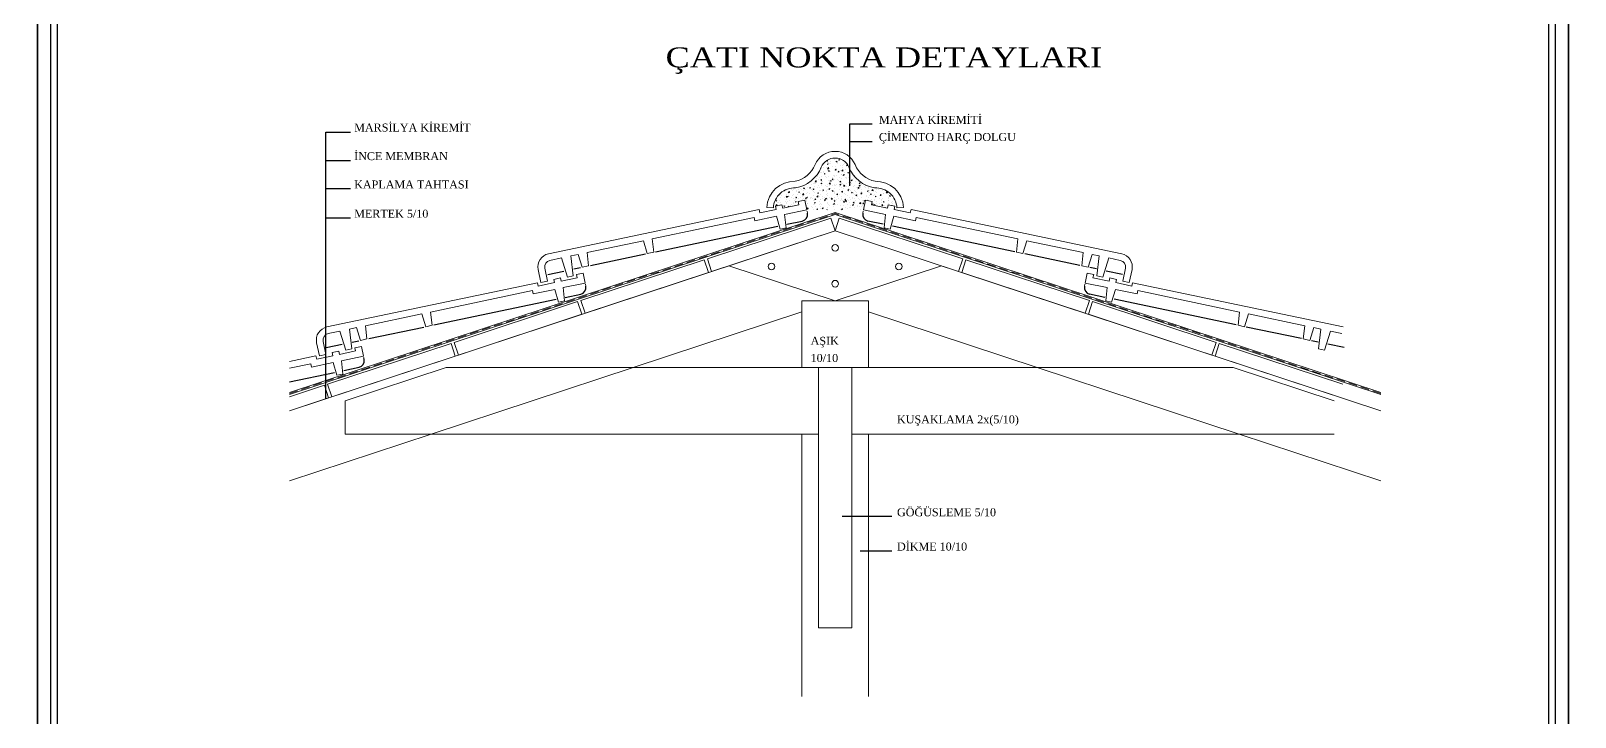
# Model space of a CAD drawing. Extents: x 386248 to 427517, y 4539405 to 4542296.
# Drawn here: x 416076 to 417235, y 4540241 to 4540756 of the extents above; entities that cross this region are included whole.
import ezdxf

# ---------------------------------------------------------------- set-up
doc = ezdxf.new("R2010")
doc.units = 0
doc.linetypes.add('HIDDEN', pattern=[9.525, 6.35, -3.175])
for name, color, linetype, lineweight in [('cati', 232, 'Continuous', 20), ('KUPESTE', 30, 'Continuous', 18), ('YAZI', 7, 'Continuous', 25), ('YAZILAR', 1, 'Continuous', 30)]:
    doc.layers.add(name, color=color, linetype=linetype, lineweight=lineweight)
doc.layers.add('Tarama', color=7, linetype='Continuous')
doc.layers.add('YAZI2', color=5, linetype='Continuous')
doc.styles.add('BASLIK', font='')
doc.styles.get('BASLIK').set_extended_font_data('Times New Roman Tur')

msp = doc.modelspace()

# ---------------------------------------------------------------- linework, layer by layer
at = {"layer": 'cati'}
for p, q in [((416652.146, 4540627.782), (416657.045, 4540628.81)), ((416658.587, 4540621.461), (416657.045, 4540628.81)), ((416701.139, 4540621.461), (416702.68, 4540628.81)), ((416707.58, 4540627.782), (416702.68, 4540628.81)), ((416464.727, 4540588.478), (416622.894, 4540621.648)), ((416623.407, 4540619.198), (416622.894, 4540621.648)), ((416623.407, 4540619.198), (416635.584, 4540621.752)), ((416635.07, 4540624.201), (416639.969, 4540625.229)), ((416635.07, 4540624.201), (416635.584, 4540621.752)), ((416639.969, 4540625.229), (416640.483, 4540622.779)), ((416640.483, 4540622.779), (416652.66, 4540625.333)), ((416641.95, 4540617.972), (416658.587, 4540621.461)), ((416643.126, 4540607.988), (416641.95, 4540617.972)), ((416652.66, 4540625.333), (416652.146, 4540627.782)), ((416659.1, 4540619.011), (416658.783, 4540620.526)), ((416700.625, 4540619.011), (416700.943, 4540620.526)), ((416717.775, 4540617.972), (416701.139, 4540621.461)), ((416707.066, 4540625.333), (416707.58, 4540627.782)), ((416719.242, 4540622.779), (416707.066, 4540625.333)), ((416716.599, 4540607.988), (416717.775, 4540617.972)), ((416719.756, 4540625.229), (416719.242, 4540622.779)), ((416724.655, 4540624.201), (416719.756, 4540625.229)), ((416724.655, 4540624.201), (416724.142, 4540621.752)), ((416736.318, 4540619.198), (416724.142, 4540621.752)), ((416736.318, 4540619.198), (416736.832, 4540621.648)), ((416894.999, 4540588.478), (416736.832, 4540621.648)), ((416542.576, 4540599.689), (416619.022, 4540615.721)), ((416619.535, 4540613.271), (416619.022, 4540615.721)), ((416619.535, 4540613.271), (416635.732, 4540616.668)), ((416635.732, 4540616.668), (416638.666, 4540607.053)), ((416638.666, 4540607.053), (416643.126, 4540607.988)), ((416721.059, 4540607.053), (416716.599, 4540607.988)), ((416723.993, 4540616.668), (416721.059, 4540607.053)), ((416740.19, 4540613.271), (416723.993, 4540616.668)), ((416740.19, 4540613.271), (416740.704, 4540615.721)), ((416817.149, 4540599.689), (416740.704, 4540615.721)), ((416493.581, 4540589.414), (416535.918, 4540598.293)), ((416535.918, 4540598.293), (416538.853, 4540588.678)), ((416543.752, 4540589.706), (416542.576, 4540599.689)), ((416815.973, 4540589.706), (416817.149, 4540599.689)), ((416823.807, 4540598.293), (416820.873, 4540588.678)), ((416866.145, 4540589.414), (416823.807, 4540598.293)), ((416465.754, 4540583.578), (416474.454, 4540585.403)), ((416474.454, 4540585.403), (416478.856, 4540570.981)), ((416481.552, 4540586.891), (416486.923, 4540588.018)), ((416483.316, 4540571.916), (416481.552, 4540586.891)), ((416486.923, 4540588.018), (416489.857, 4540578.403)), ((416494.757, 4540579.431), (416493.581, 4540589.414)), ((416538.853, 4540588.678), (416543.752, 4540589.706)), ((416820.873, 4540588.678), (416815.973, 4540589.706)), ((416864.969, 4540579.431), (416866.145, 4540589.414)), ((416872.802, 4540588.018), (416869.868, 4540578.403)), ((416878.174, 4540586.891), (416872.802, 4540588.018)), ((416876.41, 4540571.916), (416878.174, 4540586.891)), ((416885.271, 4540585.403), (416880.87, 4540570.981)), ((416893.971, 4540583.578), (416885.271, 4540585.403)), ((416459.038, 4540566.825), (416456.983, 4540576.624)), ((416463.937, 4540567.852), (416461.882, 4540577.651)), ((416478.856, 4540570.981), (416483.316, 4540571.916)), ((416485.757, 4540572.874), (416490.657, 4540573.902)), ((416486.271, 4540570.424), (416485.757, 4540572.874)), ((416489.857, 4540578.403), (416494.757, 4540579.431)), ((416492.198, 4540566.552), (416490.657, 4540573.902)), ((416869.868, 4540578.403), (416864.969, 4540579.431)), ((416867.527, 4540566.552), (416869.069, 4540573.902)), ((416873.968, 4540572.874), (416869.069, 4540573.902)), ((416873.455, 4540570.424), (416873.968, 4540572.874)), ((416880.87, 4540570.981), (416876.41, 4540571.916)), ((416895.788, 4540567.852), (416897.843, 4540577.651)), ((416900.688, 4540566.825), (416902.743, 4540576.624)), ((416298.338, 4540533.57), (416456.505, 4540566.739)), ((416376.187, 4540544.781), (416452.633, 4540560.812)), ((416453.147, 4540558.363), (416452.633, 4540560.812)), ((416453.147, 4540558.363), (416469.343, 4540561.759)), ((416457.019, 4540564.29), (416456.505, 4540566.739)), ((416457.019, 4540564.29), (416469.195, 4540566.843)), ((416459.038, 4540566.825), (416463.937, 4540567.852)), ((416468.681, 4540569.293), (416473.581, 4540570.321)), ((416468.681, 4540569.293), (416469.195, 4540566.843)), ((416469.343, 4540561.759), (416472.277, 4540552.145)), ((416473.581, 4540570.321), (416474.094, 4540567.871)), ((416474.094, 4540567.871), (416486.271, 4540570.424)), ((416475.561, 4540563.063), (416492.198, 4540566.552)), ((416476.737, 4540553.08), (416475.561, 4540563.063)), ((416492.712, 4540564.102), (416492.394, 4540565.617)), ((416867.014, 4540564.102), (416867.331, 4540565.617)), ((416884.164, 4540563.063), (416867.527, 4540566.552)), ((416885.631, 4540567.871), (416873.455, 4540570.424)), ((416882.988, 4540553.08), (416884.164, 4540563.063)), ((416886.145, 4540570.321), (416885.631, 4540567.871)), ((416891.044, 4540569.293), (416886.145, 4540570.321)), ((416890.382, 4540561.759), (416887.448, 4540552.145)), ((416906.579, 4540558.363), (416890.382, 4540561.759)), ((416891.044, 4540569.293), (416890.53, 4540566.843)), ((416902.707, 4540564.29), (416890.53, 4540566.843)), ((416900.688, 4540566.825), (416895.788, 4540567.852)), ((416902.707, 4540564.29), (416903.22, 4540566.739)), ((417061.387, 4540533.57), (416903.22, 4540566.739)), ((416906.579, 4540558.363), (416907.093, 4540560.812)), ((416983.538, 4540544.781), (416907.093, 4540560.812)), ((416472.277, 4540552.145), (416476.737, 4540553.08)), ((416887.448, 4540552.145), (416882.988, 4540553.08)), ((416327.192, 4540534.506), (416369.53, 4540543.385)), ((416369.53, 4540543.385), (416372.464, 4540533.77)), ((416377.363, 4540534.797), (416376.187, 4540544.781)), ((416982.362, 4540534.797), (416983.538, 4540544.781)), ((416990.196, 4540543.385), (416987.261, 4540533.77)), ((417032.533, 4540534.506), (416990.196, 4540543.385)), ((416299.365, 4540528.67), (416308.066, 4540530.495)), ((416308.066, 4540530.495), (416312.467, 4540516.073)), ((416315.163, 4540531.983), (416320.534, 4540533.109)), ((416316.927, 4540517.008), (416315.163, 4540531.983)), ((416320.534, 4540533.109), (416323.468, 4540523.495)), ((416323.468, 4540523.495), (416328.368, 4540524.522)), ((416328.368, 4540524.522), (416327.192, 4540534.506)), ((416372.464, 4540533.77), (416377.363, 4540534.797)), ((416987.261, 4540533.77), (416982.362, 4540534.797)), ((417031.357, 4540524.522), (417032.533, 4540534.506)), ((417036.257, 4540523.495), (417031.357, 4540524.522)), ((417039.191, 4540533.109), (417036.257, 4540523.495)), ((417044.562, 4540531.983), (417039.191, 4540533.109)), ((417042.799, 4540517.008), (417044.562, 4540531.983)), ((417051.66, 4540530.495), (417047.259, 4540516.073)), ((417060.36, 4540528.67), (417051.66, 4540530.495)), ((416292.649, 4540511.916), (416290.594, 4540521.715)), ((416292.649, 4540511.916), (416297.548, 4540512.944)), ((416297.548, 4540512.944), (416295.493, 4540522.743)), ((416302.292, 4540514.385), (416307.192, 4540515.412)), ((416302.292, 4540514.385), (416302.806, 4540511.935)), ((416307.192, 4540515.412), (416307.706, 4540512.962)), ((416307.706, 4540512.962), (416319.882, 4540515.516)), ((416312.467, 4540516.073), (416316.927, 4540517.008)), ((416319.368, 4540517.966), (416324.268, 4540518.993)), ((416319.882, 4540515.516), (416319.368, 4540517.966)), ((416325.809, 4540511.644), (416324.268, 4540518.993)), ((417047.259, 4540516.073), (417042.799, 4540517.008)), ((416270.135, 4540507.641), (416290.116, 4540511.831)), ((416270.135, 4540502.526), (416286.244, 4540505.904)), ((416286.758, 4540503.454), (416286.244, 4540505.904)), ((416286.758, 4540503.454), (416302.954, 4540506.851)), ((416290.63, 4540509.381), (416290.116, 4540511.831)), ((416290.63, 4540509.381), (416302.806, 4540511.935)), ((416302.954, 4540506.851), (416305.889, 4540497.236)), ((416309.173, 4540508.155), (416325.809, 4540511.644)), ((416310.349, 4540498.172), (416309.173, 4540508.155)), ((416305.889, 4540497.236), (416310.349, 4540498.172))]:
    msp.add_line(p, q, dxfattribs=at)
at = {"layer": 'cati', "ltscale": 0.3}
for p, q in [((416628.49, 4540623.267), (416633.479, 4540623.01)), ((416726.246, 4540623.01), (416731.236, 4540623.267))]:
    msp.add_line(p, q, dxfattribs=at)
for centre, radius, start, end in [((416679.863, 4540649.139), 16.286, 22.759135, 157.240865), ((416645.634, 4540663.224), 20.728, 281.668808, 337.942381), ((416645.634, 4540663.224), 25.734, 280.244561, 337.8643), ((416679.863, 4540649.139), 11.28, 22.892228, 157.107772), ((416714.092, 4540663.224), 25.734, 202.1357, 259.755439), ((416714.092, 4540663.224), 20.728, 202.057619, 258.331192), ((416649.194, 4540622.202), 20.732, 88.253964, 177.056424), ((416710.531, 4540622.202), 20.732, 2.943576, 91.746036), ((416649.187, 4540622.204), 15.729, 86.270974, 177.063153), ((416710.538, 4540622.204), 15.729, 2.936847, 93.729026)]:
    msp.add_arc(centre, radius, start, end, dxfattribs=at)
at = {"layer": 'cati'}
for centre, radius, start, end in [((416466.782, 4540578.679), 10.012, 101.844183, 191.844122), ((416466.782, 4540578.679), 5.006, 101.844183, 191.844122), ((416892.944, 4540578.679), 5.006, 348.155878, 78.155817), ((416892.944, 4540578.679), 10.012, 348.155878, 78.155817), ((416300.393, 4540523.771), 10.012, 101.844183, 191.844122), ((416300.393, 4540523.771), 5.006, 101.844183, 191.844122)]:
    msp.add_arc(centre, radius, start, end, dxfattribs=at)
at = {"layer": 'KUPESTE', "color": 31}
for p, q in [((416669.788, 4540652.866), (416669.788, 4540652.866)), ((416671.234, 4540653.243), (416671.234, 4540653.243)), ((416673.524, 4540658.113), (416674.007, 4540658.688)), ((416673.524, 4540658.113), (416674.123, 4540658.061)), ((416673.595, 4540658.319), (416673.595, 4540658.319)), ((416673.741, 4540653.573), (416673.741, 4540653.573)), ((416673.868, 4540657.192), (416673.868, 4540657.192)), ((416673.974, 4540655.779), (416674.675, 4540656.048)), ((416673.974, 4540655.779), (416674.472, 4540655.443)), ((416674.123, 4540658.058), (416674.007, 4540658.686)), ((416674.12, 4540652.387), (416674.9, 4540653.199)), ((416674.12, 4540652.387), (416675.011, 4540652.248)), ((416674.472, 4540655.44), (416674.675, 4540656.046)), ((416675.011, 4540652.247), (416674.9, 4540653.197)), ((416674.929, 4540653.571), (416674.929, 4540653.571)), ((416675.051, 4540656.904), (416675.051, 4540656.904)), ((416675.994, 4540656.12), (416675.994, 4540656.12)), ((416676.252, 4540656.44), (416676.252, 4540656.44)), ((416676.375, 4540657.522), (416676.375, 4540657.522)), ((416677.533, 4540654.072), (416677.533, 4540654.072)), ((416679.434, 4540659.321), (416679.434, 4540659.321)), ((416679.818, 4540652.617), (416679.818, 4540652.617)), ((416679.95, 4540651.748), (416680.651, 4540652.017)), ((416679.986, 4540654.212), (416679.986, 4540654.212)), ((416680.108, 4540657.545), (416680.108, 4540657.545)), ((416680.167, 4540658.021), (416680.167, 4540658.021)), ((416680.355, 4540660.184), (416680.355, 4540660.184)), ((416680.449, 4540651.409), (416680.652, 4540652.014)), ((416680.705, 4540657.485), (416681.188, 4540658.06)), ((416680.705, 4540657.485), (416681.304, 4540657.432)), ((416681.304, 4540657.43), (416681.188, 4540658.058)), ((416681.597, 4540656.214), (416681.597, 4540656.214)), ((416681.833, 4540657.123), (416681.833, 4540657.123)), ((416682.387, 4540659.008), (416683.088, 4540659.277)), ((416682.387, 4540659.008), (416682.885, 4540658.672)), ((416682.885, 4540658.67), (416683.088, 4540659.275)), ((416683.856, 4540654.904), (416683.856, 4540654.904)), ((416685.187, 4540654.963), (416685.187, 4540654.963)), ((416685.308, 4540658.296), (416685.308, 4540658.296)), ((416685.657, 4540653.619), (416685.657, 4540653.619)), ((416686.363, 4540655.234), (416686.363, 4540655.234)), ((416686.942, 4540655.988), (416686.942, 4540655.988)), ((416687.887, 4540656.856), (416687.982, 4540656.97)), ((416687.887, 4540656.856), (416688.108, 4540656.837)), ((416688.363, 4540654.977), (416689.064, 4540655.246)), ((416688.363, 4540654.977), (416688.861, 4540654.641)), ((416688.861, 4540654.639), (416689.064, 4540655.244)), ((416690.205, 4540652.334), (416690.205, 4540652.334)), ((416658.447, 4540640.435), (416658.447, 4540640.435)), ((416659.671, 4540641.57), (416659.671, 4540641.57)), ((416663.333, 4540641.396), (416663.333, 4540641.396)), ((416664.223, 4540642.116), (416664.223, 4540642.116)), ((416664.286, 4540641.437), (416664.286, 4540641.437)), ((416664.345, 4540645.449), (416664.345, 4540645.449)), ((416664.762, 4540642.633), (416665.542, 4540643.446)), ((416664.762, 4540642.633), (416665.652, 4540642.495)), ((416665.016, 4540641.344), (416665.016, 4540641.344)), ((416665.653, 4540642.493), (416665.542, 4540643.444)), ((416665.839, 4540641.726), (416665.839, 4540641.726)), ((416665.967, 4540645.345), (416665.967, 4540645.345)), ((416666.966, 4540646.46), (416666.966, 4540646.46)), ((416667.726, 4540644.638), (416667.726, 4540644.638)), ((416668.14, 4540650.612), (416668.14, 4540650.612)), ((416668.473, 4540645.675), (416668.473, 4540645.675)), ((416668.601, 4540649.294), (416668.601, 4540649.294)), ((416668.958, 4540651.549), (416668.958, 4540651.549)), ((416669.102, 4540641.258), (416669.803, 4540641.527)), ((416669.102, 4540641.258), (416669.6, 4540640.922)), ((416669.121, 4540643.679), (416669.604, 4540644.254)), ((416669.121, 4540643.679), (416669.72, 4540643.627)), ((416669.423, 4540642.867), (416669.423, 4540642.867)), ((416669.545, 4540646.2), (416669.545, 4540646.2)), ((416669.6, 4540640.92), (416669.803, 4540641.525)), ((416669.72, 4540643.624), (416669.604, 4540644.252)), ((416669.631, 4540642.225), (416669.631, 4540642.225)), ((416669.667, 4540649.533), (416669.667, 4540649.533)), ((416670.125, 4540642.44), (416670.125, 4540642.44)), ((416670.361, 4540641.118), (416670.361, 4540641.118)), ((416671.069, 4540650.205), (416671.069, 4540650.205)), ((416671.107, 4540649.624), (416671.107, 4540649.624)), ((416671.538, 4540648.518), (416672.239, 4540648.787)), ((416671.538, 4540648.518), (416672.036, 4540648.182)), ((416672.036, 4540648.18), (416672.239, 4540648.785)), ((416672.265, 4540646.174), (416672.265, 4540646.174)), ((416672.31, 4540646.234), (416672.31, 4540646.234)), ((416673.565, 4540645.64), (416673.565, 4540645.64)), ((416673.979, 4540651.614), (416673.979, 4540651.614)), ((416674.302, 4540651.324), (416674.302, 4540651.324)), ((416674.564, 4540643.572), (416674.564, 4540643.572)), ((416674.686, 4540646.905), (416674.686, 4540646.905)), ((416674.807, 4540650.238), (416674.807, 4540650.238)), ((416674.899, 4540650.123), (416674.899, 4540650.123)), ((416674.913, 4540650.582), (416675.396, 4540651.157)), ((416674.913, 4540650.582), (416675.512, 4540650.53)), ((416675.512, 4540650.527), (416675.396, 4540651.155)), ((416675.448, 4540640.976), (416676.227, 4540641.789)), ((416675.448, 4540640.976), (416676.338, 4540640.838)), ((416675.705, 4540640.892), (416675.705, 4540640.892)), ((416675.954, 4540643.058), (416675.954, 4540643.058)), ((416675.964, 4540643.442), (416675.964, 4540643.442)), ((416676.338, 4540640.836), (416676.227, 4540641.787)), ((416676.303, 4540643.051), (416676.785, 4540643.626)), ((416676.303, 4540643.051), (416676.901, 4540642.998)), ((416676.413, 4540649.979), (416676.413, 4540649.979)), ((416676.901, 4540642.996), (416676.785, 4540643.624)), ((416677.514, 4540644.487), (416678.215, 4540644.756)), ((416677.514, 4540644.487), (416678.012, 4540644.151)), ((416677.655, 4540646.008), (416677.655, 4540646.008)), ((416678.012, 4540644.149), (416678.215, 4540644.754)), ((416678.461, 4540643.387), (416678.461, 4540643.387)), ((416678.588, 4540647.006), (416678.588, 4540647.006)), ((416679.404, 4540646.643), (416679.404, 4540646.643)), ((416679.499, 4540640.88), (416679.499, 4540640.88)), ((416679.621, 4540644.213), (416679.621, 4540644.213)), ((416679.647, 4540651.098), (416679.647, 4540651.098)), ((416679.743, 4540647.546), (416679.743, 4540647.546)), ((416679.865, 4540650.879), (416679.865, 4540650.879)), ((416679.95, 4540651.748), (416680.448, 4540651.412)), ((416681.05, 4540640.666), (416681.05, 4540640.666)), ((416681.095, 4540647.336), (416681.095, 4540647.336)), ((416681.222, 4540650.955), (416681.222, 4540650.955)), ((416681.758, 4540649.753), (416681.758, 4540649.753)), ((416681.803, 4540644.444), (416681.803, 4540644.444)), ((416682.095, 4540649.954), (416682.577, 4540650.529)), ((416682.095, 4540649.954), (416682.693, 4540649.901)), ((416682.253, 4540643.887), (416682.253, 4540643.887)), ((416682.693, 4540649.899), (416682.578, 4540650.527)), ((416683, 4540645.783), (416683, 4540645.783)), ((416683.484, 4540642.422), (416683.967, 4540642.998)), ((416683.484, 4540642.422), (416684.082, 4540642.37)), ((416683.491, 4540640.456), (416684.192, 4540640.725)), ((416683.491, 4540640.456), (416683.989, 4540640.12)), ((416683.729, 4540651.285), (416683.729, 4540651.285)), ((416684.083, 4540642.368), (416683.967, 4540642.995)), ((416683.989, 4540640.118), (416684.192, 4540640.723)), ((416684.7, 4540641.63), (416684.7, 4540641.63)), ((416684.806, 4540650.729), (416685.585, 4540651.542)), ((416684.806, 4540650.729), (416685.696, 4540650.591)), ((416684.821, 4540644.963), (416684.821, 4540644.963)), ((416684.887, 4540647.836), (416684.887, 4540647.836)), ((416684.943, 4540648.296), (416684.943, 4540648.296)), ((416684.992, 4540650.872), (416684.992, 4540650.872)), ((416685.065, 4540651.629), (416685.065, 4540651.629)), ((416685.243, 4540647.645), (416685.243, 4540647.645)), ((416685.696, 4540650.589), (416685.586, 4540651.54)), ((416685.627, 4540640.94), (416685.627, 4540640.94)), ((416685.927, 4540647.716), (416686.628, 4540647.986)), ((416685.927, 4540647.716), (416686.425, 4540647.381)), ((416685.942, 4540640.77), (416685.942, 4540640.77)), ((416686.395, 4540640.441), (416686.395, 4540640.441)), ((416686.425, 4540647.378), (416686.628, 4540647.983)), ((416687.103, 4540649.527), (416687.103, 4540649.527)), ((416687.521, 4540651.785), (416687.521, 4540651.785)), ((416687.642, 4540645.447), (416687.642, 4540645.447)), ((416688.345, 4540645.557), (416688.345, 4540645.557)), ((416688.449, 4540641.1), (416688.449, 4540641.1)), ((416688.576, 4540644.719), (416688.576, 4540644.719)), ((416689.276, 4540649.325), (416689.759, 4540649.901)), ((416689.276, 4540649.325), (416689.875, 4540649.273)), ((416689.875, 4540649.271), (416689.759, 4540649.898)), ((416689.84, 4540642.335), (416689.84, 4540642.335)), ((416689.962, 4540645.668), (416689.962, 4540645.668)), ((416690.084, 4540649.001), (416690.084, 4540649.001)), ((416690.337, 4540650.646), (416690.337, 4540650.646)), ((416690.665, 4540641.794), (416691.148, 4540642.369)), ((416690.665, 4540641.794), (416691.264, 4540641.742)), ((416691.082, 4540648.647), (416691.082, 4540648.647)), ((416691.083, 4540645.049), (416691.083, 4540645.049)), ((416691.264, 4540641.739), (416691.148, 4540642.367)), ((416691.21, 4540648.668), (416691.21, 4540648.668)), ((416691.466, 4540641.943), (416691.466, 4540641.943)), ((416691.903, 4540643.685), (416692.604, 4540643.954)), ((416691.903, 4540643.685), (416692.401, 4540643.349)), ((416692.241, 4540641.599), (416692.241, 4540641.599)), ((416692.401, 4540643.347), (416692.604, 4540643.952)), ((416692.448, 4540649.301), (416692.448, 4540649.301)), ((416693.482, 4540646.449), (416693.482, 4540646.449)), ((416693.689, 4540645.331), (416693.689, 4540645.331)), ((416694.875, 4540645.548), (416694.875, 4540645.548)), ((416694.897, 4540642.976), (416694.897, 4540642.976)), ((416697.305, 4540642.945), (416697.305, 4540642.945)), ((416697.847, 4540641.166), (416698.329, 4540641.741)), ((416697.847, 4540641.166), (416698.445, 4540641.113)), ((416698.445, 4540641.111), (416698.33, 4540641.739)), ((416698.564, 4540642.432), (416698.564, 4540642.432)), ((416699.976, 4540640.394), (416699.976, 4540640.394)), ((416636.461, 4540630.923), (416636.461, 4540630.923)), ((416638.383, 4540632.008), (416638.383, 4540632.008)), ((416638.915, 4540632.922), (416638.915, 4540632.922)), ((416639.12, 4540631.004), (416639.12, 4540631.004)), ((416639.695, 4540632.042), (416639.695, 4540632.042)), ((416641.754, 4540634.953), (416641.754, 4540634.953)), ((416641.806, 4540630.697), (416641.806, 4540630.697)), ((416643.174, 4540631.13), (416643.657, 4540631.705)), ((416643.174, 4540631.13), (416643.772, 4540631.078)), ((416643.402, 4540629.379), (416643.402, 4540629.379)), ((416643.524, 4540632.713), (416643.524, 4540632.713)), ((416643.646, 4540636.046), (416643.646, 4540636.046)), ((416643.773, 4540631.075), (416643.657, 4540631.703)), ((416643.864, 4540631.57), (416644.565, 4540631.839)), ((416643.864, 4540631.57), (416644.362, 4540631.234)), ((416644.362, 4540631.232), (416644.565, 4540631.837)), ((416644.718, 4540634.538), (416645.498, 4540635.35)), ((416644.718, 4540634.538), (416645.609, 4540634.399)), ((416644.754, 4540633.925), (416644.754, 4540633.925)), ((416645.04, 4540631.816), (416645.04, 4540631.816)), ((416645.443, 4540631.836), (416645.443, 4540631.836)), ((416645.609, 4540634.398), (416645.498, 4540635.348)), ((416646.99, 4540636.932), (416646.99, 4540636.932)), ((416647.151, 4540630.471), (416647.151, 4540630.471)), ((416647.95, 4540632.166), (416647.95, 4540632.166)), ((416648.077, 4540635.785), (416648.077, 4540635.785)), ((416648.46, 4540630.02), (416648.46, 4540630.02)), ((416648.581, 4540633.353), (416648.581, 4540633.353)), ((416648.703, 4540636.687), (416648.703, 4540636.687)), ((416650.18, 4540628.953), (416650.18, 4540628.953)), ((416650.355, 4540630.502), (416650.838, 4540631.077)), ((416650.355, 4540630.502), (416650.954, 4540630.449)), ((416650.385, 4540631.59), (416650.385, 4540631.59)), ((416650.584, 4540636.115), (416650.584, 4540636.115)), ((416650.593, 4540634.927), (416650.593, 4540634.927)), ((416650.954, 4540630.447), (416650.838, 4540631.075)), ((416651.742, 4540632.665), (416651.742, 4540632.665)), ((416652.277, 4540634.799), (416652.978, 4540635.068)), ((416652.277, 4540634.799), (416652.775, 4540634.463)), ((416652.334, 4540636.706), (416652.334, 4540636.706)), ((416652.496, 4540630.245), (416652.496, 4540630.245)), ((416652.775, 4540634.461), (416652.978, 4540635.066)), ((416653.66, 4540630.771), (416653.66, 4540630.771)), ((416653.781, 4540634.104), (416653.781, 4540634.104)), ((416653.903, 4540637.437), (416653.903, 4540637.437)), ((416654.376, 4540636.614), (416654.376, 4540636.614)), ((416655.404, 4540632.88), (416656.184, 4540633.693)), ((416655.404, 4540632.88), (416656.294, 4540632.742)), ((416655.431, 4540629.549), (416655.431, 4540629.549)), ((416655.729, 4540631.364), (416655.729, 4540631.364)), ((416656.019, 4540629.955), (416656.019, 4540629.955)), ((416656.148, 4540637.404), (416656.63, 4540637.98)), ((416656.148, 4540637.404), (416656.746, 4540637.352)), ((416656.295, 4540632.74), (416656.184, 4540633.691)), ((416656.432, 4540635.929), (416656.432, 4540635.929)), ((416656.746, 4540637.35), (416656.63, 4540637.977)), ((416657.537, 4540629.873), (416658.019, 4540630.449)), ((416657.537, 4540629.873), (416658.135, 4540629.821)), ((416657.679, 4540636.48), (416657.679, 4540636.48)), ((416657.84, 4540630.019), (416657.84, 4540630.019)), ((416657.937, 4540629.879), (416657.937, 4540629.879)), ((416658.135, 4540629.819), (416658.02, 4540630.446)), ((416658.065, 4540633.498), (416658.065, 4540633.498)), ((416658.253, 4540630.768), (416658.954, 4540631.037)), ((416658.253, 4540630.768), (416658.751, 4540630.432)), ((416658.751, 4540630.43), (416658.954, 4540631.035)), ((416658.8, 4540631.476), (416658.8, 4540631.476)), ((416658.922, 4540634.809), (416658.922, 4540634.809)), ((416659.044, 4540638.142), (416659.044, 4540638.142)), ((416660.571, 4540633.828), (416660.571, 4540633.828)), ((416660.689, 4540638.029), (416661.39, 4540638.298)), ((416660.689, 4540638.029), (416661.187, 4540637.693)), ((416660.699, 4540637.447), (416660.699, 4540637.447)), ((416661.074, 4540631.138), (416661.074, 4540631.138)), ((416661.187, 4540637.69), (416661.39, 4540638.295)), ((416661.729, 4540630.378), (416661.729, 4540630.378)), ((416661.782, 4540640.225), (416661.782, 4540640.225)), ((416661.858, 4540630.957), (416661.858, 4540630.957)), ((416662.271, 4540636.931), (416662.271, 4540636.931)), ((416663.024, 4540636.255), (416663.024, 4540636.255)), ((416663.185, 4540629.793), (416663.185, 4540629.793)), ((416663.205, 4540637.777), (416663.205, 4540637.777)), ((416663.329, 4540636.776), (416663.812, 4540637.351)), ((416663.329, 4540636.776), (416663.927, 4540636.724)), ((416663.736, 4540628.784), (416663.736, 4540628.784)), ((416663.928, 4540636.722), (416663.812, 4540637.349)), ((416663.858, 4540632.117), (416663.858, 4540632.117)), ((416663.979, 4540635.45), (416663.979, 4540635.45)), ((416664.101, 4540638.783), (416664.101, 4540638.783)), ((416664.363, 4540634.327), (416664.363, 4540634.327)), ((416664.718, 4540629.245), (416665.201, 4540629.82)), ((416664.718, 4540629.245), (416665.317, 4540629.193)), ((416665.317, 4540629.19), (416665.201, 4540629.818)), ((416666.089, 4540631.223), (416666.869, 4540632.036)), ((416666.089, 4540631.223), (416666.98, 4540631.085)), ((416666.419, 4540630.913), (416666.419, 4540630.913)), ((416666.666, 4540633.998), (416667.367, 4540634.267)), ((416666.666, 4540633.998), (416667.164, 4540633.662)), ((416666.98, 4540631.083), (416666.869, 4540632.034)), ((416666.997, 4540638.276), (416666.997, 4540638.276)), ((416667.127, 4540639.999), (416667.127, 4540639.999)), ((416667.164, 4540633.659), (416667.367, 4540634.264)), ((416667.697, 4540631.96), (416667.697, 4540631.96)), ((416668.053, 4540631.211), (416668.053, 4540631.211)), ((416668.11, 4540637.934), (416668.11, 4540637.934)), ((416668.369, 4540636.029), (416668.369, 4540636.029)), ((416668.53, 4540629.568), (416668.53, 4540629.568)), ((416668.936, 4540629.535), (416668.936, 4540629.535)), ((416669.058, 4540632.868), (416669.058, 4540632.868)), ((416669.18, 4540636.201), (416669.18, 4540636.201)), ((416669.301, 4540639.534), (416669.301, 4540639.534)), ((416670.096, 4540629.761), (416670.096, 4540629.761)), ((416670.51, 4540636.148), (416670.993, 4540636.723)), ((416670.51, 4540636.148), (416671.109, 4540636.096)), ((416670.559, 4540631.541), (416670.559, 4540631.541)), ((416670.687, 4540635.16), (416670.687, 4540635.16)), ((416671.109, 4540636.093), (416670.993, 4540636.721)), ((416671.764, 4540630.687), (416671.764, 4540630.687)), ((416671.9, 4540628.617), (416672.382, 4540629.192)), ((416672.498, 4540628.562), (416672.382, 4540629.19)), ((416672.472, 4540639.773), (416672.472, 4540639.773)), ((416672.642, 4540629.966), (416673.343, 4540630.235)), ((416672.642, 4540629.966), (416673.14, 4540629.63)), ((416673.14, 4540629.628), (416673.343, 4540630.233)), ((416673.193, 4540635.49), (416673.193, 4540635.49)), ((416673.32, 4540639.109), (416673.32, 4540639.109)), ((416673.536, 4540632.962), (416673.536, 4540632.962)), ((416673.713, 4540635.803), (416673.713, 4540635.803)), ((416673.875, 4540629.342), (416673.875, 4540629.342)), ((416673.949, 4540638.936), (416673.949, 4540638.936)), ((416674.077, 4540630.24), (416674.077, 4540630.24)), ((416674.199, 4540633.573), (416674.199, 4540633.573)), ((416674.32, 4540636.906), (416674.32, 4540636.906)), ((416674.351, 4540632.04), (416674.351, 4540632.04)), ((416674.442, 4540640.239), (416674.442, 4540640.239)), ((416675.078, 4540637.227), (416675.779, 4540637.496)), ((416675.078, 4540637.227), (416675.576, 4540636.891)), ((416675.576, 4540636.889), (416675.779, 4540637.494)), ((416675.827, 4540639.439), (416675.827, 4540639.439)), ((416675.935, 4540630.764), (416675.935, 4540630.764)), ((416676.775, 4540629.566), (416677.555, 4540630.379)), ((416676.775, 4540629.566), (416677.665, 4540629.428)), ((416676.985, 4540635.989), (416676.985, 4540635.989)), ((416677.109, 4540630.461), (416677.109, 4540630.461)), ((416677.666, 4540629.426), (416677.555, 4540630.377)), ((416677.692, 4540635.52), (416678.174, 4540636.095)), ((416677.692, 4540635.52), (416678.29, 4540635.467)), ((416677.816, 4540639.547), (416677.816, 4540639.547)), ((416678.04, 4540628.923), (416678.04, 4540628.923)), ((416678.29, 4540635.465), (416678.175, 4540636.093)), ((416679.058, 4540635.577), (416679.058, 4540635.577)), ((416679.134, 4540630.881), (416679.134, 4540630.881)), ((416679.22, 4540629.116), (416679.22, 4540629.116)), ((416679.256, 4540634.214), (416679.256, 4540634.214)), ((416679.375, 4540633.964), (416679.375, 4540633.964)), ((416679.378, 4540637.547), (416679.378, 4540637.547)), ((416679.619, 4540639.938), (416679.619, 4540639.938)), ((416679.788, 4540639.938), (416679.788, 4540639.938)), ((416680.547, 4540629.253), (416680.547, 4540629.253)), ((416680.674, 4540632.872), (416680.674, 4540632.872)), ((416681.055, 4540633.196), (416681.756, 4540633.465)), ((416681.055, 4540633.196), (416681.553, 4540632.86)), ((416681.553, 4540632.857), (416681.756, 4540633.462)), ((416681.774, 4540631.766), (416681.774, 4540631.766)), ((416682.453, 4540630.235), (416682.453, 4540630.235)), ((416683.161, 4540639.322), (416683.161, 4540639.322)), ((416683.181, 4540633.202), (416683.181, 4540633.202)), ((416683.308, 4540636.821), (416683.308, 4540636.821)), ((416684.334, 4540631.631), (416684.334, 4540631.631)), ((416684.339, 4540629.753), (416684.339, 4540629.753)), ((416684.403, 4540635.351), (416684.403, 4540635.351)), ((416684.456, 4540634.964), (416684.456, 4540634.964)), ((416684.564, 4540628.89), (416684.564, 4540628.89)), ((416684.578, 4540638.297), (416684.578, 4540638.297)), ((416684.873, 4540634.891), (416685.356, 4540635.467)), ((416684.873, 4540634.891), (416685.472, 4540634.839)), ((416685.214, 4540634.967), (416685.214, 4540634.967)), ((416685.472, 4540634.837), (416685.356, 4540635.464)), ((416685.815, 4540637.151), (416685.815, 4540637.151)), ((416686.133, 4540639.319), (416686.913, 4540640.132)), ((416686.133, 4540639.319), (416687.023, 4540639.181)), ((416687.024, 4540639.179), (416686.913, 4540640.13)), ((416686.973, 4540633.702), (416686.973, 4540633.702)), ((416687.031, 4540629.165), (416687.732, 4540629.434)), ((416687.031, 4540629.165), (416687.529, 4540628.829)), ((416687.529, 4540628.826), (416687.732, 4540629.431)), ((416687.613, 4540632.768), (416687.613, 4540632.768)), ((416687.798, 4540630.009), (416687.798, 4540630.009)), ((416688.506, 4540639.096), (416688.506, 4540639.096)), ((416689.353, 4540629.003), (416689.353, 4540629.003)), ((416689.467, 4540636.425), (416690.168, 4540636.694)), ((416689.467, 4540636.425), (416689.965, 4540636.089)), ((416689.475, 4540632.336), (416689.475, 4540632.336)), ((416689.597, 4540635.669), (416689.597, 4540635.669)), ((416689.607, 4540637.65), (416689.607, 4540637.65)), ((416689.718, 4540639.002), (416689.718, 4540639.002)), ((416689.748, 4540635.125), (416689.748, 4540635.125)), ((416689.965, 4540636.087), (416690.168, 4540636.692)), ((416690.662, 4540630.585), (416690.662, 4540630.585)), ((416691.053, 4540635.969), (416691.053, 4540635.969)), ((416691.437, 4540629.264), (416691.437, 4540629.264)), ((416691.74, 4540640.215), (416691.74, 4540640.215)), ((416692.055, 4540634.263), (416692.537, 4540634.838)), ((416692.055, 4540634.263), (416692.653, 4540634.211)), ((416692.653, 4540634.208), (416692.537, 4540634.836)), ((416693.143, 4540629.783), (416693.143, 4540629.783)), ((416693.169, 4540630.915), (416693.169, 4540630.915)), ((416693.296, 4540634.534), (416693.296, 4540634.534)), ((416693.452, 4540633.77), (416693.452, 4540633.77)), ((416693.851, 4540638.87), (416693.851, 4540638.87)), ((416694.41, 4540629.644), (416694.41, 4540629.644)), ((416694.532, 4540632.977), (416694.532, 4540632.977)), ((416694.654, 4540636.31), (416694.654, 4540636.31)), ((416694.776, 4540639.643), (416694.776, 4540639.643)), ((416695.093, 4540634.9), (416695.093, 4540634.9)), ((416695.443, 4540632.394), (416696.144, 4540632.663)), ((416695.443, 4540632.394), (416695.941, 4540632.058)), ((416695.802, 4540634.864), (416695.802, 4540634.864)), ((416695.93, 4540638.483), (416695.93, 4540638.483)), ((416695.942, 4540632.056), (416696.145, 4540632.661)), ((416696.819, 4540637.662), (416697.598, 4540638.475)), ((416696.819, 4540637.662), (416697.709, 4540637.524)), ((416696.892, 4540636.971), (416696.892, 4540636.971)), ((416696.961, 4540631.414), (416696.961, 4540631.414)), ((416697.085, 4540639.989), (416697.085, 4540639.989)), ((416697.276, 4540630.267), (416697.276, 4540630.267)), ((416697.709, 4540637.522), (416697.598, 4540638.473)), ((416697.88, 4540639.654), (416698.581, 4540639.923)), ((416697.88, 4540639.654), (416698.378, 4540639.318)), ((416698.378, 4540639.316), (416698.581, 4540639.921)), ((416698.436, 4540638.813), (416698.436, 4540638.813)), ((416698.488, 4540629.558), (416698.488, 4540629.558)), ((416699.196, 4540638.644), (416699.196, 4540638.644)), ((416699.236, 4540633.635), (416699.719, 4540634.21)), ((416699.236, 4540633.635), (416699.834, 4540633.582)), ((416699.291, 4540634.773), (416699.291, 4540634.773)), ((416699.594, 4540635.363), (416699.594, 4540635.363)), ((416699.611, 4540630.395), (416699.611, 4540630.395)), ((416699.835, 4540633.58), (416699.719, 4540634.208)), ((416699.732, 4540633.728), (416699.732, 4540633.728)), ((416699.854, 4540637.061), (416699.854, 4540637.061)), ((416700.437, 4540634.674), (416700.437, 4540634.674)), ((416702.228, 4540639.312), (416702.228, 4540639.312)), ((416702.429, 4540639.763), (416702.429, 4540639.763)), ((416702.731, 4540637.973), (416702.731, 4540637.973)), ((416703.115, 4540631.269), (416703.115, 4540631.269)), ((416703.284, 4540632.247), (416703.284, 4540632.247)), ((416703.832, 4540629.332), (416703.832, 4540629.332)), ((416703.856, 4540635.623), (416704.557, 4540635.892)), ((416703.856, 4540635.623), (416704.354, 4540635.287)), ((416704.354, 4540635.285), (416704.557, 4540635.89)), ((416704.54, 4540638.418), (416704.54, 4540638.418)), ((416704.751, 4540631.1), (416704.751, 4540631.1)), ((416704.873, 4540634.433), (416704.873, 4540634.433)), ((416704.995, 4540637.766), (416704.995, 4540637.766)), ((416705.13, 4540635.775), (416705.13, 4540635.775)), ((416705.782, 4540634.448), (416705.782, 4540634.448)), ((416705.79, 4540632.577), (416705.79, 4540632.577)), ((416705.918, 4540636.196), (416705.918, 4540636.196)), ((416706.417, 4540633.006), (416706.9, 4540633.582)), ((416706.417, 4540633.006), (416707.016, 4540632.954)), ((416707.016, 4540632.952), (416706.9, 4540633.579)), ((416706.948, 4540629.127), (416706.948, 4540629.127)), ((416707.504, 4540636.005), (416708.284, 4540636.817)), ((416707.504, 4540636.005), (416708.394, 4540635.866)), ((416708.395, 4540635.864), (416708.284, 4540636.815)), ((416708.424, 4540636.526), (416708.424, 4540636.526)), ((416708.954, 4540632.271), (416708.954, 4540632.271)), ((416709.177, 4540629.106), (416709.177, 4540629.106)), ((416709.582, 4540633.076), (416709.582, 4540633.076)), ((416709.809, 4540631.741), (416709.809, 4540631.741)), ((416709.832, 4540631.592), (416710.533, 4540631.861)), ((416709.832, 4540631.592), (416710.33, 4540631.256)), ((416709.93, 4540635.074), (416709.93, 4540635.074)), ((416710.331, 4540631.254), (416710.534, 4540631.859)), ((416710.969, 4540636.777), (416710.969, 4540636.777)), ((416711.127, 4540634.222), (416711.127, 4540634.222)), ((416712.216, 4540637.025), (416712.216, 4540637.025)), ((416713.272, 4540629.959), (416713.272, 4540629.959)), ((416713.599, 4540632.378), (416714.081, 4540632.953)), ((416713.599, 4540632.378), (416714.197, 4540632.326)), ((416714.197, 4540632.323), (416714.082, 4540632.951)), ((416714.522, 4540628.88), (416714.522, 4540628.88)), ((416714.793, 4540633.273), (416714.793, 4540633.273)), ((416714.887, 4540629.159), (416714.887, 4540629.159)), ((416715.009, 4540632.492), (416715.009, 4540632.492)), ((416715.131, 4540635.825), (416715.131, 4540635.825)), ((416715.778, 4540630.289), (416715.778, 4540630.289)), ((416715.905, 4540633.908), (416715.905, 4540633.908)), ((416716.472, 4540633.996), (416716.472, 4540633.996)), ((416718.19, 4540634.347), (416718.969, 4540635.16)), ((416718.19, 4540634.347), (416719.08, 4540634.209)), ((416718.245, 4540634.821), (416718.946, 4540635.09)), ((416718.245, 4540634.821), (416718.743, 4540634.485)), ((416718.412, 4540634.238), (416718.412, 4540634.238)), ((416718.743, 4540634.483), (416718.946, 4540635.088)), ((416719.08, 4540634.207), (416718.969, 4540635.158)), ((416719.57, 4540630.789), (416719.57, 4540630.789)), ((416720.028, 4540629.864), (416720.028, 4540629.864)), ((416720.15, 4540633.197), (416720.15, 4540633.197)), ((416720.78, 4540631.75), (416721.263, 4540632.325)), ((416720.78, 4540631.75), (416721.379, 4540631.697)), ((416721.379, 4540631.695), (416721.263, 4540632.323)), ((416270.135, 4540484.322), (416679.863, 4540619.532)), ((416270.135, 4540482.741), (416679.863, 4540617.951)), ((416633.852, 4540623.106), (416633.852, 4540623.106)), ((416635.062, 4540623.748), (416635.062, 4540623.748)), ((416635.36, 4540624.784), (416636.14, 4540625.597)), ((416635.36, 4540624.784), (416636.251, 4540624.646)), ((416635.452, 4540628.341), (416636.153, 4540628.61)), ((416635.452, 4540628.341), (416635.95, 4540628.005)), ((416635.95, 4540628.003), (416636.153, 4540628.608)), ((416636.251, 4540624.644), (416636.14, 4540625.595)), ((416636.486, 4540627.055), (416636.486, 4540627.055)), ((416637.703, 4540626.952), (416637.703, 4540626.952)), ((416637.849, 4540624.784), (416637.864, 4540624.802)), ((416637.867, 4540624.788), (416637.865, 4540624.8)), ((416638.14, 4540625.342), (416638.14, 4540625.342)), ((416638.262, 4540628.675), (416638.262, 4540628.675)), ((416638.502, 4540626.948), (416638.502, 4540626.948)), ((416640.901, 4540624.75), (416640.901, 4540624.75)), ((416641.428, 4540624.31), (416642.129, 4540624.579)), ((416641.428, 4540624.31), (416641.926, 4540623.974)), ((416641.926, 4540623.972), (416642.129, 4540624.577)), ((416642.682, 4540624.268), (416642.682, 4540624.268)), ((416642.809, 4540627.887), (416642.809, 4540627.887)), ((416643.048, 4540626.727), (416643.048, 4540626.727)), ((416643.281, 4540626.046), (416643.281, 4540626.046)), ((416644.341, 4540627.951), (416644.341, 4540627.951)), ((416644.6, 4540623.642), (416645.046, 4540624.174)), ((416645.123, 4540623.752), (416645.046, 4540624.172)), ((416645.316, 4540628.217), (416645.316, 4540628.217)), ((416646.474, 4540624.768), (416646.474, 4540624.768)), ((416646.74, 4540625.752), (416646.74, 4540625.752)), ((416648.338, 4540626.687), (416648.338, 4540626.687)), ((416648.393, 4540626.501), (416648.393, 4540626.501)), ((416649.108, 4540628.716), (416649.108, 4540628.716)), ((416649.841, 4540627.539), (416650.542, 4540627.808)), ((416649.841, 4540627.539), (416650.339, 4540627.203)), ((416650.339, 4540627.201), (416650.542, 4540627.806)), ((416658.418, 4540627.757), (416658.418, 4540627.757)), ((416658.557, 4540624.81), (416658.557, 4540624.81)), ((416658.679, 4540628.143), (416658.679, 4540628.143)), ((416658.926, 4540622.342), (416659.409, 4540622.917)), ((416658.926, 4540622.342), (416659.524, 4540622.29)), ((416659.082, 4540626.049), (416659.082, 4540626.049)), ((416659.095, 4540626.429), (416659.095, 4540626.429)), ((416659.525, 4540622.288), (416659.409, 4540622.915)), ((416662.242, 4540624.253), (416662.242, 4540624.253)), ((416662.785, 4540623.313), (416662.785, 4540623.313)), ((416663.492, 4540622.118), (416663.492, 4540622.118)), ((416663.614, 4540625.451), (416663.614, 4540625.451)), ((416664.229, 4540626.737), (416664.931, 4540627.006)), ((416664.229, 4540626.737), (416664.728, 4540626.401)), ((416664.257, 4540628.759), (416664.257, 4540628.759)), ((416664.427, 4540625.823), (416664.427, 4540625.823)), ((416664.728, 4540626.399), (416664.931, 4540627.004)), ((416665.291, 4540623.643), (416665.291, 4540623.643)), ((416665.419, 4540627.262), (416665.419, 4540627.262)), ((416666.107, 4540621.714), (416666.59, 4540622.289)), ((416666.107, 4540621.714), (416666.706, 4540621.662)), ((416666.706, 4540621.659), (416666.59, 4540622.287)), ((416667.925, 4540627.592), (416667.925, 4540627.592)), ((416668.081, 4540625.255), (416668.081, 4540625.255)), ((416668.693, 4540622.869), (416668.693, 4540622.869)), ((416668.814, 4540626.202), (416668.814, 4540626.202)), ((416669.083, 4540624.142), (416669.083, 4540624.142)), ((416669.772, 4540625.597), (416669.772, 4540625.597)), ((416670.206, 4540622.706), (416670.907, 4540622.975)), ((416670.206, 4540622.706), (416670.704, 4540622.37)), ((416670.704, 4540622.368), (416670.907, 4540622.973)), ((416671.717, 4540628.091), (416671.717, 4540628.091)), ((416671.9, 4540628.617), (416672.498, 4540628.564)), ((416673.603, 4540621.461), (416673.771, 4540621.661)), ((416673.808, 4540621.461), (416673.772, 4540621.659)), ((416673.833, 4540623.574), (416673.833, 4540623.574)), ((416673.92, 4540626.257), (416673.92, 4540626.257)), ((416673.955, 4540626.907), (416673.955, 4540626.907)), ((416675.117, 4540625.372), (416675.117, 4540625.372)), ((416675.406, 4540624.974), (416675.406, 4540624.974)), ((416677.913, 4540625.304), (416677.913, 4540625.304)), ((416678.618, 4540625.935), (416679.319, 4540626.204)), ((416678.618, 4540625.935), (416679.116, 4540625.599)), ((416678.891, 4540624.215), (416678.891, 4540624.215)), ((416679.012, 4540627.548), (416679.012, 4540627.548)), ((416679.071, 4540621.855), (416679.071, 4540621.855)), ((416679.081, 4540627.988), (416679.564, 4540628.564)), ((416679.081, 4540627.988), (416679.679, 4540627.936)), ((416679.117, 4540625.597), (416679.32, 4540626.202)), ((416679.68, 4540627.934), (416679.564, 4540628.561)), ((416679.759, 4540627.26), (416679.759, 4540627.26)), ((417089.59, 4540484.322), (416679.863, 4540619.532)), ((417089.59, 4540482.741), (416679.863, 4540617.951)), ((416680.461, 4540625.146), (416680.461, 4540625.146)), ((416681.705, 4540625.804), (416681.705, 4540625.804)), ((416683.969, 4540621.632), (416683.969, 4540621.632)), ((416684.091, 4540624.965), (416684.091, 4540624.965)), ((416684.213, 4540628.298), (416684.213, 4540628.298)), ((416684.595, 4540621.904), (416685.296, 4540622.173)), ((416684.595, 4540621.904), (416685.093, 4540621.568)), ((416685.093, 4540621.566), (416685.296, 4540622.171)), ((416685.184, 4540622.288), (416685.184, 4540622.288)), ((416685.394, 4540622.687), (416685.394, 4540622.687)), ((416685.598, 4540628.262), (416685.598, 4540628.262)), ((416685.806, 4540624.92), (416685.806, 4540624.92)), ((416686.262, 4540627.36), (416686.745, 4540627.935)), ((416686.262, 4540627.36), (416686.861, 4540627.308)), ((416686.861, 4540627.305), (416686.745, 4540627.933)), ((416687.46, 4540627.909), (416688.24, 4540628.721)), ((416687.46, 4540627.909), (416688.351, 4540627.771)), ((416687.901, 4540623.017), (416687.901, 4540623.017)), ((416688.028, 4540626.636), (416688.028, 4540626.636)), ((416688.351, 4540627.769), (416688.24, 4540628.719)), ((416689.11, 4540622.337), (416689.11, 4540622.337)), ((416689.231, 4540625.67), (416689.231, 4540625.67)), ((416689.909, 4540628.664), (416689.909, 4540628.664)), ((416690.535, 4540626.966), (416690.535, 4540626.966)), ((416691.023, 4540623.29), (416691.023, 4540623.29)), ((416691.151, 4540624.694), (416691.151, 4540624.694)), ((416691.693, 4540623.516), (416691.693, 4540623.516)), ((416693.007, 4540625.133), (416693.708, 4540625.403)), ((416693.007, 4540625.133), (416693.505, 4540624.797)), ((416693.444, 4540626.732), (416693.926, 4540627.307)), ((416693.444, 4540626.732), (416694.042, 4540626.679)), ((416693.505, 4540624.795), (416693.708, 4540625.4)), ((416694.042, 4540626.677), (416693.927, 4540627.305)), ((416694.167, 4540622.978), (416694.167, 4540622.978)), ((416694.289, 4540626.311), (416694.289, 4540626.311)), ((416694.327, 4540627.465), (416694.327, 4540627.465)), ((416695.254, 4540628.439), (416695.254, 4540628.439)), ((416696.496, 4540624.468), (416696.496, 4540624.468)), ((416696.862, 4540624.293), (416696.862, 4540624.293)), ((416698.016, 4540624.349), (416698.016, 4540624.349)), ((416698.146, 4540626.251), (416698.926, 4540627.064)), ((416698.146, 4540626.251), (416699.036, 4540626.113)), ((416699.037, 4540626.111), (416698.926, 4540627.062)), ((416699.261, 4540622.094), (416699.261, 4540622.094)), ((416699.367, 4540623.729), (416699.367, 4540623.729)), ((416699.489, 4540627.062), (416699.489, 4540627.062)), ((416700.522, 4540624.679), (416700.522, 4540624.679)), ((416700.599, 4540628.213), (416700.599, 4540628.213)), ((416700.625, 4540626.104), (416701.108, 4540626.679)), ((416700.625, 4540626.104), (416701.224, 4540626.051)), ((416700.65, 4540628.298), (416700.65, 4540628.298)), ((416701.224, 4540626.049), (416701.108, 4540626.676)), ((416701.42, 4540628.363), (416702.121, 4540628.632)), ((416701.42, 4540628.363), (416701.918, 4540628.027)), ((416701.918, 4540628.024), (416702.121, 4540628.629)), ((416707.807, 4540625.475), (416708.289, 4540626.051)), ((416707.807, 4540625.475), (416708.405, 4540625.423)), ((416708.405, 4540625.421), (416708.289, 4540626.048)), ((416708.54, 4540626.297), (416708.54, 4540626.297)), ((416709.126, 4540624.901), (416709.611, 4540625.407)), ((416709.565, 4540625.075), (416709.565, 4540625.075)), ((416709.684, 4540624.784), (416709.611, 4540625.405)), ((416709.687, 4540628.408), (416709.687, 4540628.408)), ((416710.638, 4540626.01), (416710.638, 4540626.01)), ((416711.288, 4540627.761), (416711.288, 4540627.761)), ((416713.144, 4540626.34), (416713.144, 4540626.34)), ((416714.379, 4540627.299), (416714.379, 4540627.299)), ((416714.765, 4540625.826), (416714.765, 4540625.826)), ((416714.988, 4540624.847), (416715.471, 4540625.422)), ((416714.988, 4540624.847), (416715.586, 4540624.795)), ((416715.587, 4540624.792), (416715.471, 4540625.42)), ((416715.809, 4540627.561), (416716.51, 4540627.83)), ((416715.809, 4540627.561), (416716.307, 4540627.225)), ((416716.307, 4540627.223), (416716.51, 4540627.828)), ((416716.633, 4540627.535), (416716.633, 4540627.535)), ((416716.779, 4540625.101), (416716.779, 4540625.101)), ((416716.936, 4540626.84), (416716.936, 4540626.84)), ((416717.875, 4540623.565), (416717.875, 4540623.565)), ((416719.867, 4540628.654), (416719.867, 4540628.654)), ((416719.906, 4540626.531), (416719.906, 4540626.531)), ((416720.218, 4540628.302), (416720.218, 4540628.302)), ((416721.978, 4540627.309), (416721.978, 4540627.309)), ((416722.529, 4540624.647), (416722.652, 4540624.794)), ((416722.618, 4540626.103), (416722.618, 4540626.103)), ((416722.685, 4540624.615), (416722.652, 4540624.792)), ((416723.259, 4540627.672), (416723.259, 4540627.672)), ((416724.842, 4540623.838), (416724.842, 4540623.838)), ((416724.963, 4540627.171), (416724.963, 4540627.171)), ((416270.135, 4540470.616), (416679.863, 4540605.826)), ((416584.023, 4540584.742), (416676.725, 4540615.334)), ((416679.863, 4540605.826), (416587.16, 4540575.234)), ((416676.725, 4540615.334), (416679.863, 4540605.826)), ((416683, 4540615.334), (416679.863, 4540605.826)), ((417089.59, 4540470.616), (416679.863, 4540605.826)), ((416679.863, 4540605.826), (416772.565, 4540575.234)), ((416775.703, 4540584.742), (416683, 4540615.334)), ((416488.943, 4540553.366), (416581.646, 4540583.958)), ((416581.646, 4540583.958), (416584.783, 4540574.45)), ((416587.16, 4540575.234), (416584.023, 4540584.742)), ((416772.565, 4540575.234), (416775.703, 4540584.742)), ((416778.08, 4540583.958), (416774.942, 4540574.45)), ((416870.782, 4540553.366), (416778.08, 4540583.958)), ((416584.783, 4540574.45), (416492.081, 4540543.858)), ((416679.863, 4540553.109), (416599.989, 4540579.468)), ((416774.942, 4540574.45), (416867.644, 4540543.858)), ((416393.864, 4540521.99), (416486.566, 4540552.582)), ((416486.566, 4540552.582), (416489.704, 4540543.074)), ((416492.081, 4540543.858), (416488.943, 4540553.366)), ((416654.832, 4540503.048), (416654.832, 4540553.109)), ((416654.832, 4540553.109), (416704.893, 4540553.109)), ((416704.893, 4540553.109), (416704.893, 4540503.048)), ((416867.644, 4540543.858), (416870.782, 4540553.366)), ((416873.159, 4540552.582), (416870.021, 4540543.074)), ((416965.861, 4540521.99), (416873.159, 4540552.582)), ((416489.704, 4540543.074), (416397.002, 4540512.482)), ((416528.162, 4540503.048), (416654.832, 4540544.849)), ((416831.564, 4540503.048), (416704.893, 4540544.849)), ((416870.021, 4540543.074), (416962.724, 4540512.482)), ((416298.785, 4540490.614), (416391.487, 4540521.206)), ((416391.487, 4540521.206), (416394.625, 4540511.698)), ((416397.002, 4540512.482), (416393.864, 4540521.99)), ((416962.724, 4540512.482), (416965.861, 4540521.99)), ((416968.238, 4540521.206), (416965.101, 4540511.698)), ((417060.941, 4540490.614), (416968.238, 4540521.206)), ((416394.625, 4540511.698), (416301.922, 4540481.106)), ((416312.035, 4540478.017), (416387.885, 4540503.048)), ((416387.885, 4540503.048), (416978.712, 4540503.048)), ((416704.893, 4540503.048), (416654.832, 4540503.048)), ((416667.347, 4540503.048), (416667.347, 4540307.647)), ((416692.378, 4540503.048), (416692.378, 4540307.647)), ((416965.101, 4540511.698), (417057.803, 4540481.106)), ((417054.563, 4540478.017), (416978.712, 4540503.048)), ((416270.135, 4540481.159), (416296.408, 4540489.829)), ((416296.408, 4540489.829), (416299.545, 4540480.321)), ((416301.922, 4540481.106), (416298.785, 4540490.614)), ((416299.545, 4540480.321), (416270.135, 4540470.616)), ((416312.035, 4540452.987), (416312.035, 4540478.017)), ((416270.135, 4540417.899), (416376.461, 4540452.987)), ((416312.035, 4540452.987), (416667.347, 4540452.987)), ((416654.832, 4540452.987), (416654.832, 4540256.103)), ((416692.378, 4540452.987), (417054.563, 4540452.987)), ((416704.893, 4540452.987), (416704.893, 4540256.103)), ((417089.59, 4540417.899), (416983.265, 4540452.987)), ((416667.347, 4540307.647), (416692.378, 4540307.647))]:
    msp.add_line(p, q, dxfattribs=at)
at = {"layer": 'KUPESTE', "color": 31, "linetype": 'HIDDEN'}
for p in [(416270.135, 4540483.532), (417089.59, 4540483.532)]:
    msp.add_line(p, (416679.863, 4540618.742), dxfattribs=at)
at = {"layer": 'KUPESTE', "color": 31, "ltscale": 0.2}
for p, q in [((416679.863, 4540553.109), (416759.736, 4540579.468)), ((416376.461, 4540452.987), (416528.162, 4540503.048)), ((416983.265, 4540452.987), (416831.564, 4540503.048))]:
    msp.add_line(p, q, dxfattribs=at)
at = {"layer": 'KUPESTE', "color": 31}
for centre in [(416679.863, 4540592.898), (416632.09, 4540578.918), (416727.636, 4540578.918), (416679.863, 4540566.037)]:
    msp.add_circle(centre, 2.503, dxfattribs=at)
at = {"layer": 'Tarama'}
for p, q in [((416545.059, 4540589.98), (416636.773, 4540609.213)), ((416643.693, 4540610.665), (416655.228, 4540613.084)), ((416716.032, 4540610.665), (416704.497, 4540613.084)), ((416814.666, 4540589.98), (416722.953, 4540609.213)), ((416496.234, 4540579.74), (416537.552, 4540588.405)), ((416863.492, 4540579.74), (416822.173, 4540588.405)), ((416464.151, 4540573.012), (416476.276, 4540575.555)), ((416483.586, 4540577.088), (416488.575, 4540578.134)), ((416876.14, 4540577.088), (416871.15, 4540578.134)), ((416895.574, 4540573.012), (416883.449, 4540575.555)), ((416378.671, 4540535.071), (416470.384, 4540554.305)), ((416477.304, 4540555.756), (416488.84, 4540558.175)), ((416882.421, 4540555.756), (416870.886, 4540558.175)), ((416981.055, 4540535.071), (416889.341, 4540554.305)), ((416329.845, 4540524.832), (416371.164, 4540533.497)), ((417029.88, 4540524.832), (416988.562, 4540533.497)), ((416297.762, 4540518.104), (416309.887, 4540520.647)), ((416317.197, 4540522.179), (416322.187, 4540523.226)), ((417042.529, 4540522.179), (417037.539, 4540523.226)), ((417061.963, 4540518.104), (417049.838, 4540520.647)), ((416310.915, 4540500.848), (416322.451, 4540503.267)), ((416326.323, 4540509.194), (416326.005, 4540510.709)), ((416270.135, 4540492.296), (416303.995, 4540499.397))]:
    msp.add_line(p, q, dxfattribs=at)
for centre, start, end in [((416654.201, 4540617.983), 281.844183, 11.844122), ((416705.524, 4540617.983), 168.155878, 258.155817), ((416487.812, 4540563.075), 281.844183, 11.844122), ((416871.913, 4540563.075), 168.155878, 258.155817), ((416321.423, 4540508.167), 281.844183, 11.844122)]:
    msp.add_arc(centre, 5.006, start, end, dxfattribs=at)
at = {"layer": 'YAZI', "color": 252}
for p, q in [((416297.509, 4540479.649), (416297.509, 4540679.917)), ((416297.509, 4540679.917), (416316.001, 4540679.917)), ((416690.974, 4540686.061), (416707.682, 4540686.061)), ((416690.974, 4540639.442), (416690.974, 4540686.061)), ((416690.974, 4540672.852), (416707.682, 4540672.852)), ((416297.509, 4540658.592), (416316.001, 4540658.592)), ((416297.509, 4540637.608), (416316.001, 4540637.608)), ((416297.509, 4540615.609), (416316.001, 4540615.609)), ((416685.174, 4540391.471), (416722.364, 4540391.471)), ((416698.563, 4540365.436), (416722.364, 4540365.436))]:
    msp.add_line(p, q, dxfattribs=at)
at = {"layer": 'YAZILAR', "color": 133, "ltscale": 5}
for points in [[(414231.928, 4542295.7), (416081.074, 4542295.7), (416081.074, 4539405.231), (414231.928, 4539405.231)], [(416081.074, 4542295.7), (417230.403, 4542295.7), (417230.403, 4539405.231), (416081.074, 4539405.231)], [(417230.403, 4542295.7), (418356.269, 4542295.7), (418356.269, 4539405.231), (417230.403, 4539405.231)], [(416091.074, 4542285.7), (417220.403, 4542285.7), (417220.403, 4539411.988), (416091.074, 4539411.988)], [(416096.074, 4542280.7), (417215.403, 4542280.7), (417215.403, 4539416.988), (416096.074, 4539416.988)]]:
    msp.add_lwpolyline(points, close=True, dxfattribs=at)

# ---------------------------------------------------------------- texts
at = {"layer": 'YAZI', "color": 252, "style": 'BASLIK'}
for s, height, p in [('MARSİLYA KİREMİT', 6.00736, (416318.778, 4540680.288)), ('MAHYA KİREMİTİ ', 6.00736, (416712.734, 4540686.061)), ('ÇİMENTO HARÇ DOLGU', 6.00736, (416712.734, 4540673.188)), ('İNCE MEMBRAN', 6.00736, (416318.778, 4540658.833)), ('KAPLAMA TAHTASI', 6.00736, (416318.778, 4540637.532)), ('MERTEK 5/10', 6.00736, (416318.778, 4540615.606)), ('AŞIK', 6.0074, (416661.462, 4540520.132)), ('10/10', 6.0074, (416661.462, 4540507.26)), ('KUŞAKLAMA 2x(5/10)', 6.00736, (416726.305, 4540461.14)), ('GÖĞÜSLEME 5/10', 6.00736, (416726.305, 4540391.402)), ('DİKME 10/10', 6.00736, (416726.305, 4540365.656))]:
    msp.add_text(s, height=height, dxfattribs=at).set_placement(p)
at = {"layer": 'YAZI2', "style": 'BASLIK', "width": 1.2}
msp.add_text('            ÇATI NOKTA DETAYLARI', height=15, dxfattribs=at).set_placement((416471.032, 4540728.457))

doc.saveas('drawing.dxf')
